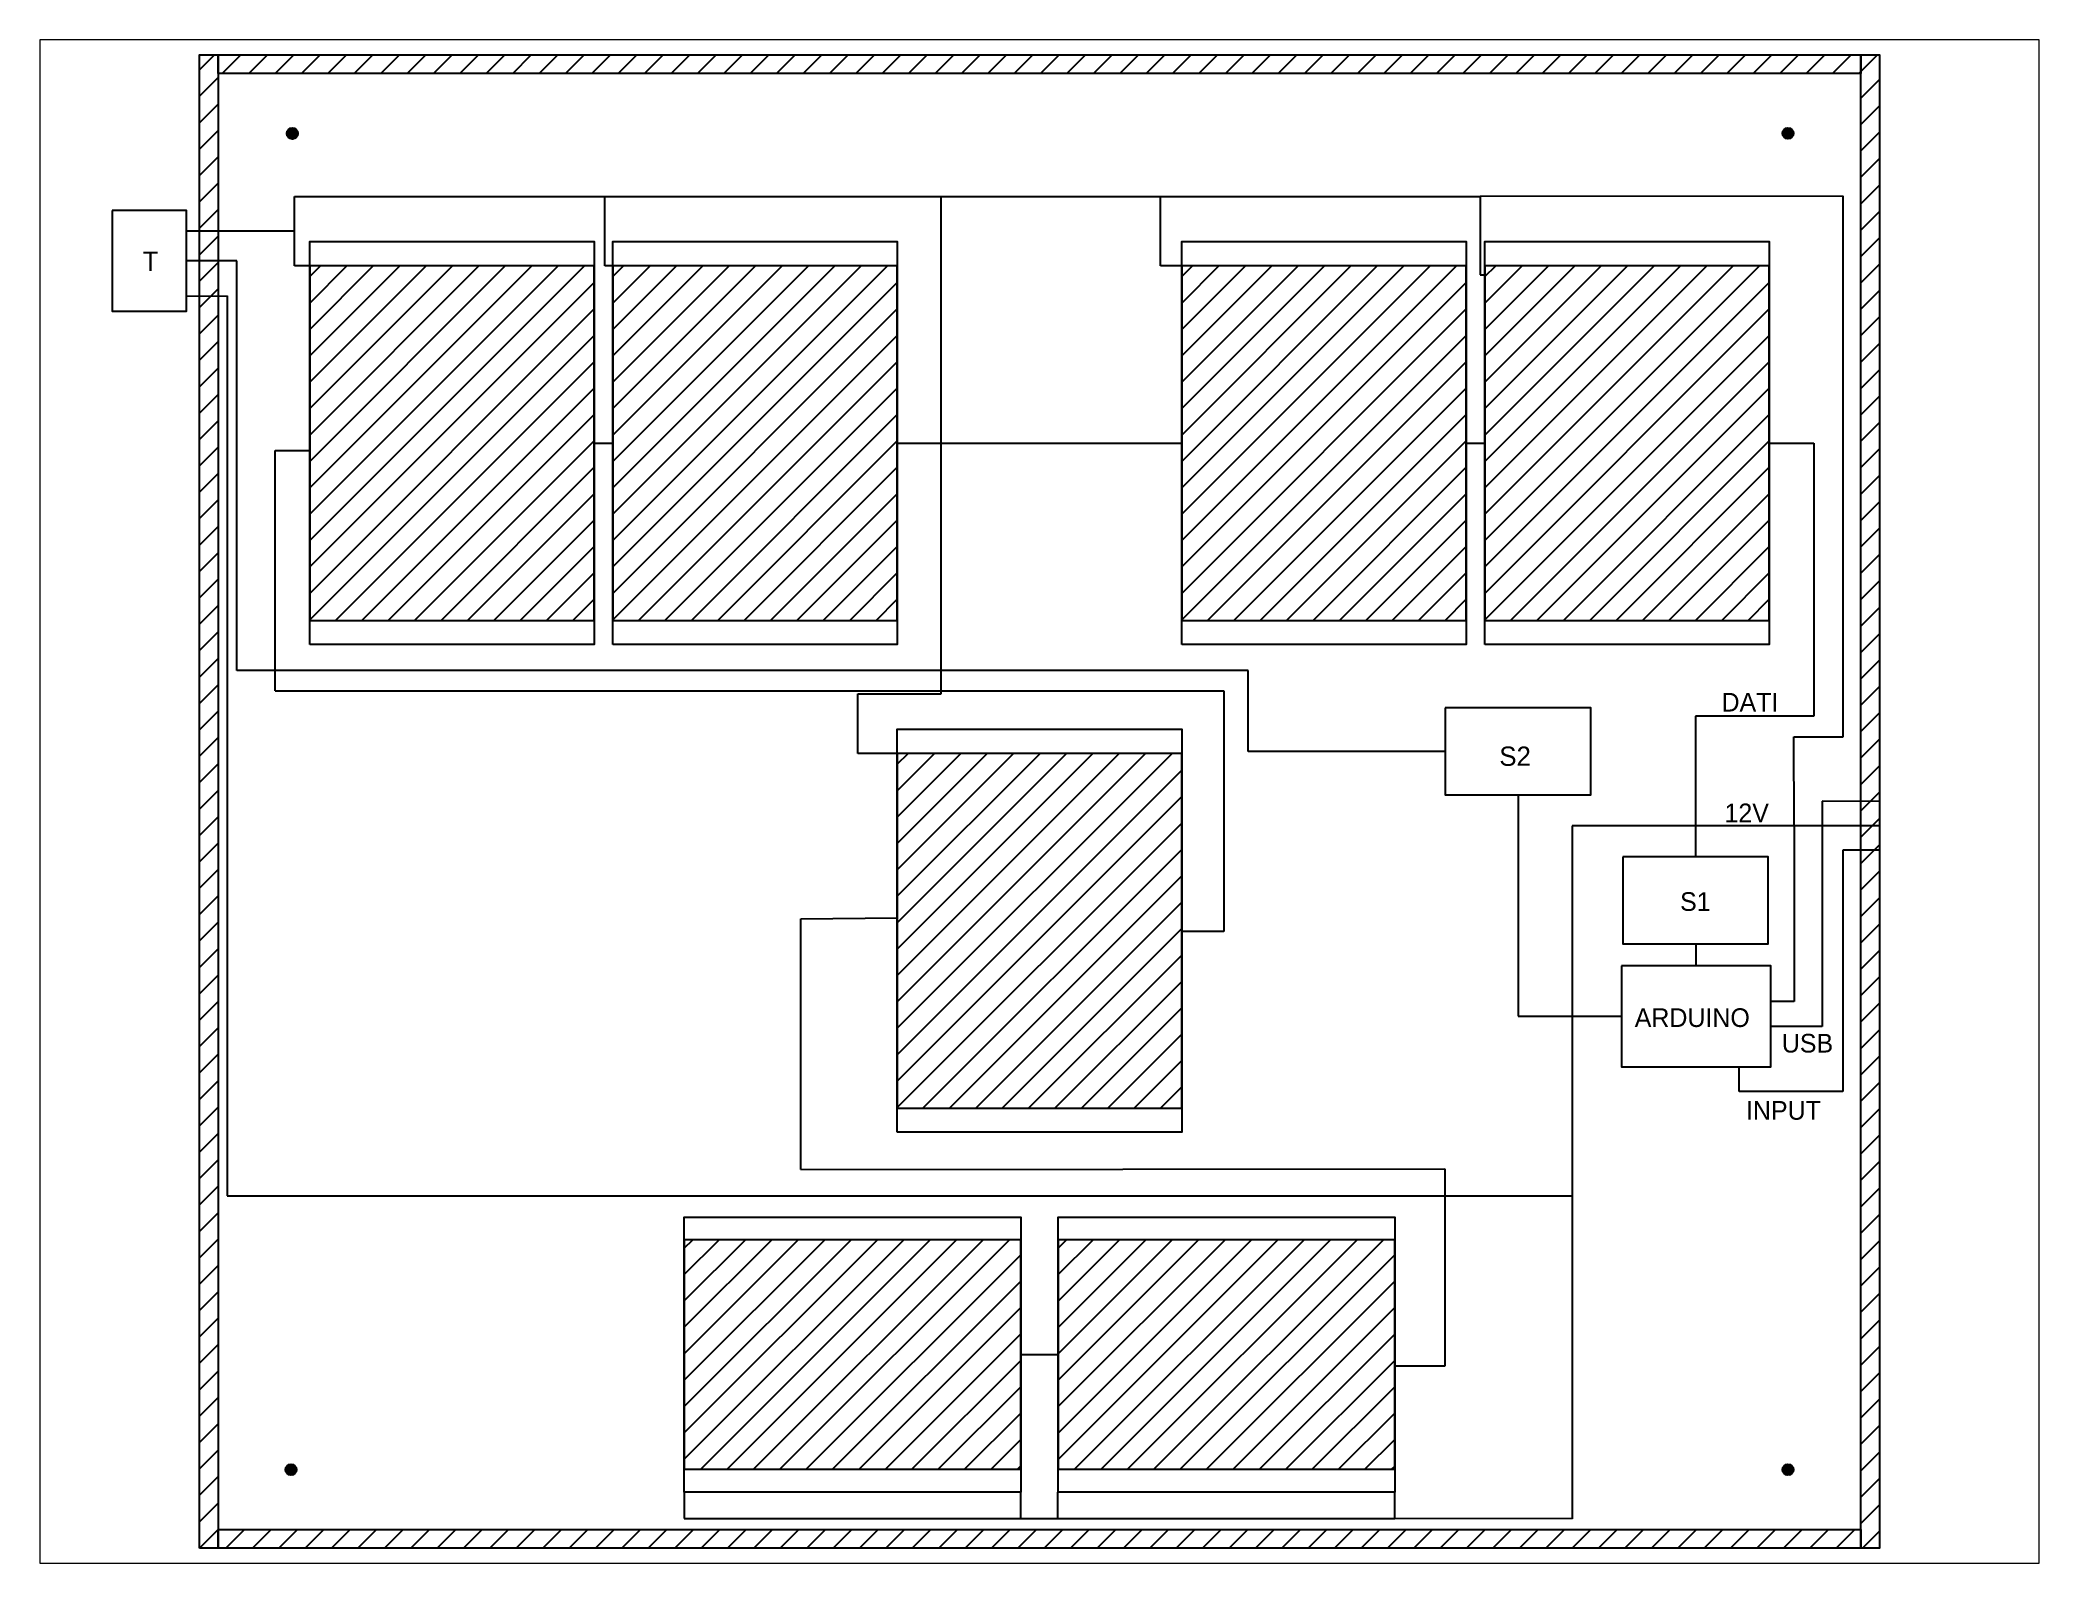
# Paper-space layout 'Sheet2' of a CAD drawing. Header units: millimetres, sheet in inches. Extents: x 0 to 10.5, y 0 to 8.
# The model-space entities are those that its viewports show. They can reach past a viewport. Long polylines and large blocks are cut down to what shows.
import ezdxf

# ---------------------------------------------------------------- set-up
doc = ezdxf.new("R2010")
doc.units = ezdxf.units.MM
doc.header["$MEASUREMENT"] = 0
doc.layers.add('Electric', color=102, linetype='Continuous')
pattern_1 = [(45, (0, 0), (-7.07107, 7.07107), [])]

msp = doc.modelspace()

# ---------------------------------------------------------------- hatches: boundary and pattern name
h = msp.add_hatch()
h.set_pattern_fill('user', color=256, scale=10, angle=45, style=0, pattern_type=0)
h.set_pattern_definition(pattern_1)
h.paths.add_polyline_path([(10, 790), (10, 800), (890, 800), (890, 790)])
h.paths.add_polyline_path([(0, 0), (0, 800), (10, 800), (10, 0)])
h.paths.add_polyline_path([(890, 0), (890, 800), (900, 800), (900, 0)])
h.paths.add_polyline_path([(10, 0), (10, 10), (890, 10), (890, 0)])
h = msp.add_hatch()
h.set_pattern_fill('user', color=256, scale=0.5, angle=45, style=0, pattern_type=0)
h.set_pattern_definition([(45, (0, 0), (-0.3535534, 0.3535534), [])])
edge = h.paths.add_edge_path()
edge.add_arc((49.7, 757.9), 3, 0, 360)
edge = h.paths.add_edge_path()
edge.add_arc((851, 758), 3, 0, 360)
edge = h.paths.add_edge_path()
edge.add_arc((851, 42), 3, 0, 360)
edge = h.paths.add_edge_path()
edge.add_arc((49, 42), 3, 0, 360)
h = msp.add_hatch()
h.set_pattern_fill('user', color=256, scale=10, angle=45, style=0, pattern_type=0)
h.set_pattern_definition([(45, (0, -0.05), (-7.07107, 7.07107), [])])
h.paths.add_polyline_path([(59, 687), (59, 497), (211.4, 497), (211.4, 687)])
h = msp.add_hatch()
h.set_pattern_fill('user', color=256, scale=10, angle=45, style=0, pattern_type=0)
h.set_pattern_definition([(45, (162.4, -0.05), (-7.07107, 7.07107), [])])
h.paths.add_polyline_path([(221.4, 687), (221.4, 497), (373.8, 497), (373.8, 687)])
h = msp.add_hatch()
h.set_pattern_fill('user', color=256, scale=10, angle=45, style=0, pattern_type=0)
h.set_pattern_definition([(45, (467.2, -0.05), (-7.07107, 7.07107), [])])
h.paths.add_polyline_path([(526.2, 687), (526.2, 497), (678.6, 497), (678.6, 687)])
h = msp.add_hatch()
h.set_pattern_fill('user', color=256, scale=10, angle=45, style=0, pattern_type=0)
h.set_pattern_definition([(45, (629.6, -0.05), (-7.07107, 7.07107), [])])
h.paths.add_polyline_path([(688.6, 687), (688.6, 497), (841, 497), (841, 687)])
h = msp.add_hatch()
h.set_pattern_fill('user', color=256, scale=10, angle=45, style=0, pattern_type=0)
h.set_pattern_definition([(45, (314.8, -261.34), (-7.07107, 7.07107), [])])
h.paths.add_polyline_path([(373.8, 425.7), (373.8, 235.7), (526.2, 235.7), (526.2, 425.7)])
h = msp.add_hatch()
h.set_pattern_fill('user', color=256, scale=10, angle=45, style=0, pattern_type=0)
h.set_pattern_definition(pattern_1)
h.paths.add_polyline_path([(259.7, 165.2), (259.7, 42.2), (440, 42.2), (440, 165.2)])
h = msp.add_hatch()
h.set_pattern_fill('user', color=256, scale=10, angle=45, style=0, pattern_type=0)
h.set_pattern_definition([(45, (200.35, 0), (-7.07107, 7.07107), [])])
h.paths.add_polyline_path([(460, 165.2), (460, 42.2), (640.3, 42.2), (640.3, 165.2)])

# ---------------------------------------------------------------- linework, layer by layer
for points in [[(0, 0), (0, 800), (900, 800), (900, 0)], [(0, 0), (0, 800), (10, 800), (10, 0)], [(10, 790), (10, 800), (890, 800), (890, 790)], [(890, 0), (890, 800), (900, 800), (900, 0)], [(59, 484.1), (59, 700), (211.4, 700), (211.4, 484.1)], [(59, 484.1), (59, 700), (211.4, 700), (211.4, 484.1)], [(221.4, 484.1), (221.4, 700), (373.8, 700), (373.8, 484.1)], [(221.4, 484.1), (221.4, 700), (373.8, 700), (373.8, 484.1)], [(526.2, 484.1), (526.2, 700), (678.6, 700), (678.6, 484.1)], [(688.6, 484.1), (688.6, 700), (841, 700), (841, 484.1)], [(59, 687), (59, 497), (211.4, 497), (211.4, 687)], [(221.4, 687), (221.4, 497), (373.8, 497), (373.8, 687)], [(526.2, 687), (526.2, 497), (678.6, 497), (678.6, 687)], [(688.6, 687), (688.6, 497), (841, 497), (841, 687)], [(373.8, 222.8), (373.8, 438.7), (526.2, 438.7), (526.2, 222.8)], [(373.8, 425.7), (373.8, 235.7), (526.2, 235.7), (526.2, 425.7)], [(259.7, 30), (259.7, 177.3), (440, 177.3), (440, 30)], [(460, 30), (460, 177.3), (640.3, 177.3), (640.3, 30)], [(259.7, 165.2), (259.7, 42.2), (440, 42.2), (440, 165.2)], [(460, 165.2), (460, 42.2), (640.3, 42.2), (640.3, 165.2)], [(10, 0), (10, 10), (890, 10), (890, 0)]]:
    msp.add_lwpolyline(points, close=True)
for centre in [(49.7, 757.9), (851, 758), (49, 42), (851, 42)]:
    msp.add_circle(centre, 3)
at = {"layer": 'Electric', "color": 1}
for p, q in [((50.9, 724.2), (686.1, 724.2)), ((50.9, 687), (50.9, 724.2)), ((217.1, 687), (217.1, 724.2)), ((397.3, 457.7), (397.3, 724.2)), ((514.9, 687), (514.9, 724.2)), ((880.5, 724.4), (686.1, 724.2)), ((686.1, 724.2), (686.1, 682.1)), ((880.5, 434.7), (880.5, 724.4)), ((50.9, 705.6), (-7, 705.6)), ((59, 687), (50.9, 687)), ((221.4, 687), (217.1, 687)), ((526.2, 687), (514.9, 687)), ((686.1, 682.1), (688.6, 682.1)), ((-7, 670.7), (14.8, 670.9)), ((14.8, 670.9), (14.8, 188.8)), ((352.6, 425.7), (352.6, 457.7)), ((352.6, 457.7), (397.3, 457.7)), ((854.4, 387), (854.2, 434.7)), ((854.2, 434.7), (880.5, 434.7)), ((373.8, 425.7), (352.6, 425.7)), ((854.4, 387), (735.4, 387)), ((735.4, 387), (735.4, 15.6)), ((900, 387), (854.4, 387)), ((854.4, 387), (854.4, 292.8)), ((14.8, 188.8), (735.4, 188.8)), ((259.7, 30), (259.7, 15.8)), ((440, 15.8), (440, 30)), ((459.9, 15.8), (459.9, 30)), ((640.3, 15.8), (640.3, 30)), ((259.7, 15.8), (440, 15.8)), ((440, 15.8), (459.9, 15.8)), ((459.9, 15.8), (640.3, 15.8)), ((735.4, 15.6), (640.3, 15.8))]:
    msp.add_line(p, q, dxfattribs=at)
at = {"layer": 'Electric', "color": 5}
for p, q in [((19.9, 689.7), (-7, 689.7)), ((19.9, 470.2), (19.9, 689.7)), ((211.4, 592), (221.4, 592)), ((373.8, 592), (526.2, 592)), ((678.6, 592), (688.6, 592)), ((841, 592), (864.9, 592)), ((864.9, 592), (864.9, 445.8)), ((40.5, 459.3), (40.5, 588)), ((40.5, 588), (59, 588)), ((561.8, 470.2), (19.9, 470.2)), ((561.8, 426.8), (561.8, 470.2)), ((40.5, 459.3), (548.8, 459.3)), ((548.8, 459.3), (548.8, 330.4)), ((864.9, 445.8), (801.5, 445.8)), ((801.5, 445.8), (801.5, 370.4)), ((667.4, 426.8), (561.8, 426.8)), ((706.4, 403.6), (706.5, 284.9)), ((900, 400), (869.4, 400.2)), ((869.4, 400.2), (869.4, 279.4)), ((900, 373.9), (880.4, 373.9)), ((880.4, 373.9), (880.4, 244.7)), ((322.1, 337.2), (373.8, 337.6)), ((322.1, 202.8), (322.1, 337.2)), ((548.8, 330.4), (526.2, 330.4)), ((801.8, 311.9), (801.8, 323.8)), ((706.5, 284.9), (761.9, 284.9)), ((869.4, 279.4), (841.8, 279.4)), ((824.8, 244.7), (824.8, 257.9)), ((880.4, 244.7), (824.8, 244.7)), ((322.1, 202.8), (667.2, 203.2)), ((667.2, 203.2), (667.2, 97.5)), ((440, 103.7), (460, 103.7)), ((667.2, 97.5), (640.3, 97.5))]:
    msp.add_line(p, q, dxfattribs=at)
at = {"layer": 'Electric'}
for p, q in [((900, 400), (900, 373.9)), ((854.4, 292.8), (841.8, 292.8)), ((259.7, 30), (259.7, 30))]:
    msp.add_line(p, q, dxfattribs=at)
for points in [[(-46.9, 716.7), (-46.9, 662.7), (-7, 662.7), (-7, 716.7)], [(667.4, 450.1), (667.4, 403.5), (745.4, 403.5), (745.4, 450.1)], [(762.5, 370.4), (762.5, 323.8), (840.4, 323.8), (840.4, 370.4)], [(761.9, 311.9), (761.9, 257.9), (841.8, 257.9), (841.8, 311.9)]]:
    msp.add_lwpolyline(points, close=True, dxfattribs=at)

# ---------------------------------------------------------------- texts
at = {"layer": 'Electric', "color": 5}
for s, p in [('DATI', (815.4, 448.2)), ('USB', (847.7, 265.5)), ('INPUT', (828.5, 229.5))]:
    msp.add_text(s, height=10, dxfattribs=at).set_placement(p)
at = {"layer": 'Electric', "color": 1}
msp.add_text('12V', height=10, dxfattribs=at).set_placement((817, 388.9))
at = {"layer": 'Electric'}
for s, p in [('S1', (793.2, 341.4)), ('ARDUINO', (768.9, 279.2))]:
    msp.add_text(s, height=10, dxfattribs=at).set_placement(p)
at = {"layer": 'Electric', "insert": (-30.5, 694.6), "char_height": 10.32, "width": 19.6, "attachment_point": 1}
msp.add_mtext('{T}', dxfattribs=at)
at = {"layer": 'Electric', "color": 94, "insert": (704.8, 424.2), "char_height": 10.32, "width": 35.05, "attachment_point": 5}
msp.add_mtext('{S2}', dxfattribs=at)

psp = doc.layouts.new('Sheet2')

# ---------------------------------------------------------------- viewports
at = {"layer": 'Defpoints'}
psp.add_viewport(center=(5.25, 4), size=(10.5, 8), view_center_point=(450, 400), view_height=816, dxfattribs=at)

doc.saveas('drawing.dxf')
